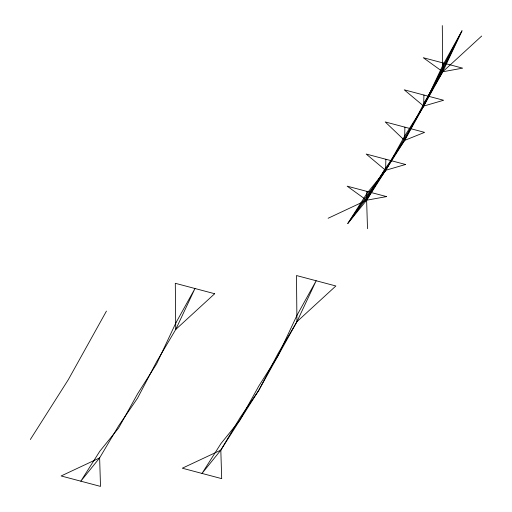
<?xml version="1.0" encoding="UTF-8"?>
<svg xmlns="http://www.w3.org/2000/svg" width="512" height="512" viewBox="0 0 512 512"><rect width="100%" height="100%" fill="white"/><g stroke="black" fill="none" stroke-linecap="round" stroke-linejoin="round"><path stroke-width="0.77" d="M366.842 191.373L366.624 200.211L367.501 228.704M385.869 159.264L385.6 170.31L366.675 198.003L347.808 223.488L366.784 193.581L385.6 170.31L423.654 106.086L442.797 69.555L461.984 30.822L442.899 65.139L423.654 106.086L404.685 135.987L385.6 170.31L366.733 195.795L347.808 223.488L366.624 200.211L404.576 140.41L442.739 71.77L461.984 30.822L442.848 67.347L423.654 106.086L404.237 89.824L443.616 100.262L423.654 106.086L423.93 95.04M366.675 198.003L385.651 168.102L404.576 140.41L404.896 127.155M442.957 62.931L442.739 71.77L423.712 103.878L404.576 140.41L385.21 121.933L424.589 132.371L404.576 140.41M296.934 321.702L316.179 280.755L297.101 315.078L277.856 356.026L258.88 385.926L239.795 420.243L220.986 443.52L202.01 473.421L220.819 450.144L258.771 390.342L296.934 321.702L335.872 285.978L296.493 275.539L296.934 321.702L277.907 353.811L258.771 390.342L239.853 418.035L220.819 450.144L221.696 478.643L182.317 468.205L220.819 450.144M106.445 311.091L68.275 379.731L30.323 439.533M423.712 103.878L442.797 69.555M385.651 168.102L366.624 200.211L328.122 218.266M481.677 36.038L442.739 71.77L423.264 57.709L462.643 68.154L442.739 71.77L442.298 25.6M175.904 322.835L156.659 363.782L137.69 393.683L118.605 428.006L99.789 451.277L80.819 481.178L99.629 457.907L118.656 425.792L137.581 398.099L156.717 361.574L175.744 329.459L194.989 288.512L175.904 322.835M214.682 293.734L175.744 329.459L175.302 283.296L214.682 293.734M99.629 457.907L61.126 475.962L100.506 486.4L99.629 457.907M405.555 164.486L385.6 170.31L366.176 154.042L405.555 164.486M386.528 196.595L366.624 200.211L347.149 186.157L386.528 196.595"/></g></svg>
